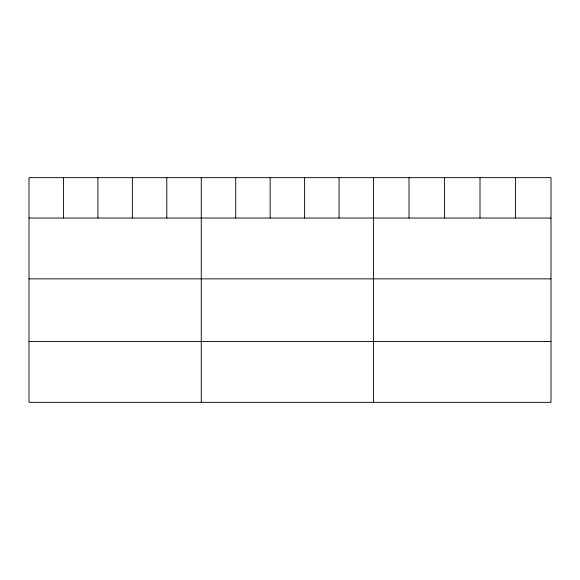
<?xml version="1.0" encoding="UTF-8"?>
<svg xmlns="http://www.w3.org/2000/svg" width="580" height="580" viewBox="0 0 580 580"><rect width="100%" height="100%" fill="white"/><g stroke="black" fill="none" stroke-linecap="round" stroke-linejoin="round"><path stroke-width="0.87" d="M551 218.036L551 402.346L29 402.346L29 177.654L551 177.654L551 218.036L29 218.036M29 278.857L551 278.857M29 341.526L551 341.526M515.504 177.654L515.504 218.036M480.008 177.654L480.008 218.036M444.512 177.654L444.512 218.036M409.016 177.654L409.016 218.036M373.52 177.654L373.52 402.346M339.068 177.654L339.068 218.036M304.616 177.654L304.616 218.036M270.164 177.654L270.164 218.036M235.712 177.654L235.712 218.036M201.26 177.654L201.26 402.346M166.808 177.654L166.808 218.036M132.356 177.654L132.356 218.036M97.904 177.654L97.904 218.036M63.452 177.654L63.452 218.036"/></g></svg>
